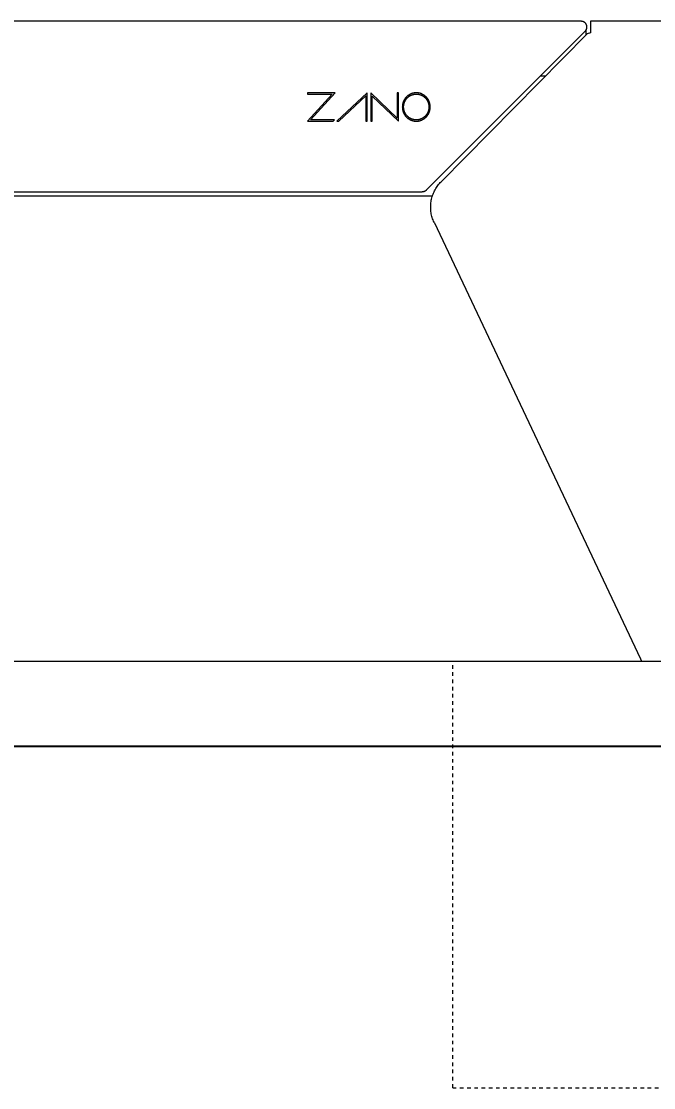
# Model space of a CAD drawing. Header units: inches. Extents: x -2 to 206, y 1 to 129.
# Drawn here: x 100.84 to 118.36, y 89.52 to 119.04 of the extents above; entities that cross this region are included whole.
import ezdxf

# ---------------------------------------------------------------- set-up
doc = ezdxf.new("R2010")
doc.units = ezdxf.units.IN
doc.linetypes.add('HIDDEN', pattern=[1.905, 1.27, -0.635])
for name, color, linetype, lineweight in [('ZANO_R', 7, 'Continuous', 0), ('ZANO_R_przerywana', 250, 'HIDDEN', 0), ('ZANO_W', 1, 'Continuous', 0)]:
    doc.layers.add(name, color=color, linetype=linetype, lineweight=lineweight)
doc.styles.get("Standard").update_dxf_attribs({"font": 'arial.ttf'})
doc.dimstyles.new('amerykanie', dxfattribs={"dimtxt": 50, "dimasz": 50, "dimexe": 0.5, "dimexo": 0.5, "dimgap": 1, "dimtad": 1, "dimdec": 0, "dimzin": 0, "dimlunit": 5, "dimtxsty": 'Standard', "dimcen": 0.09, "dimclrd": 1, "dimclre": 1, "dimclrt": 1, "dimazin": 0, "dimtfac": 1, "dimtdec": 0, "dimtmove": 0, "dimatfit": 3, "dimfxl": 1, "dimtzin": 0, "dimarcsym": 1})

# ---------------------------------------------------------------- blocks, each defined once
blk = doc.blocks.new('*D378')
at = {"layer": 'ZANO_W', "color": 1, "lineweight": -2}
for p, q in [((12.631, 100.826), (12.631, 98.476)), ((122.011, 100.826), (122.011, 98.476)), ((13.631, 98.976), (121.011, 98.976))]:
    blk.add_line(p, q, dxfattribs=at)
at = {"layer": 'ZANO_W', "color": 1}
for points in [[(13.631, 99.142), (13.631, 98.809), (12.631, 98.976)], [(121.011, 98.809), (121.011, 99.142), (122.011, 98.976)]]:
    blk.add_solid(points, dxfattribs=at)
at = {"layer": 'ZANO_W', "color": 1, "insert": (67.321, 100.317), "char_height": 1.625, "attachment_point": 5}
blk.add_mtext('109 3/8', dxfattribs=at)
blk = doc.blocks.new('*D382')
at = {"layer": 'ZANO_W', "color": 1, "lineweight": -2}
blk.add_arc((165.626, 101.326), 5.937, 93.9723, 170.3376, dxfattribs=at)
at = {"layer": 'ZANO_W', "color": 1}
for points in [[(165.213, 107.082), (165.218, 107.415), (166.215, 107.233)], [(159.608, 102.336), (159.94, 102.308), (159.69, 101.326)]]:
    blk.add_solid(points, dxfattribs=at)
at = {"layer": 'ZANO_W', "color": 1, "insert": (160.743, 106.72), "char_height": 1.625, "attachment_point": 5, "rotation": 42.155}
blk.add_mtext("95%%d41'", dxfattribs=at)

msp = doc.modelspace()

# ---------------------------------------------------------------- linework, layer by layer
at = {"layer": 'ZANO_R'}
for p, q in [((116.35494, 119.04058), (18.3061, 119.04058)), ((116.36032, 119.04049), (116.35494, 119.04058)), ((116.36569, 119.04021), (116.36032, 119.04049)), ((116.37104, 119.03975), (116.36569, 119.04021)), ((116.37638, 119.03911), (116.37104, 119.03975)), ((116.3817, 119.03829), (116.37638, 119.03911)), ((116.38698, 119.03728), (116.3817, 119.03829)), ((116.39222, 119.0361), (116.38698, 119.03728)), ((116.39742, 119.03474), (116.39222, 119.0361)), ((116.40258, 119.0332), (116.39742, 119.03474)), ((116.40767, 119.03149), (116.40258, 119.0332)), ((116.41117, 119.03037), (116.40605, 119.0322)), ((116.41271, 119.0296), (116.40767, 119.03149)), ((116.41622, 119.02835), (116.41117, 119.03037)), ((116.41767, 119.02754), (116.41271, 119.0296)), ((116.4212, 119.02617), (116.41622, 119.02835)), ((116.42257, 119.02532), (116.41767, 119.02754)), ((116.4261, 119.02381), (116.4212, 119.02617)), ((116.42738, 119.02292), (116.42257, 119.02532)), ((116.43092, 119.02128), (116.4261, 119.02381)), ((116.43212, 119.02037), (116.42738, 119.02292)), ((116.43564, 119.01859), (116.43092, 119.02128)), ((116.43676, 119.01765), (116.43212, 119.02037)), ((116.44027, 119.01574), (116.43564, 119.01859)), ((116.4413, 119.01478), (116.43676, 119.01765)), ((116.4448, 119.01273), (116.44027, 119.01574)), ((116.44575, 119.01176), (116.4413, 119.01478)), ((116.44922, 119.00957), (116.4448, 119.01273)), ((116.45009, 119.00858), (116.44575, 119.01176)), ((116.45353, 119.00625), (116.44922, 119.00957)), ((116.45431, 119.00526), (116.45009, 119.00858)), ((116.45773, 119.00279), (116.45353, 119.00625)), ((116.45843, 119.0018), (116.45431, 119.00526)), ((116.4618, 118.99919), (116.45773, 119.00279)), ((116.46242, 118.99819), (116.45843, 119.0018)), ((116.46574, 118.99544), (116.4618, 118.99919)), ((116.46628, 118.99446), (116.46242, 118.99819)), ((116.46955, 118.99156), (116.46574, 118.99544)), ((116.47002, 118.99059), (116.46628, 118.99446)), ((116.47323, 118.98756), (116.46955, 118.99156)), ((116.47362, 118.9866), (116.47002, 118.99059)), ((116.47677, 118.98343), (116.47323, 118.98756)), ((116.47709, 118.98249), (116.47362, 118.9866)), ((119.95094, 119.04058), (116.60784, 119.04058)), ((116.60784, 119.04058), (116.60784, 118.72565)), ((116.46628, 118.77177), (112.05727, 114.36276)), ((116.52245, 118.69154), (112.47211, 114.59965)), ((116.46628, 118.77177), (116.47002, 118.77564)), ((116.47002, 118.77564), (116.47362, 118.77963)), ((116.47362, 118.77963), (116.47709, 118.78374)), ((116.48016, 118.97918), (116.47677, 118.98343)), ((116.48041, 118.97826), (116.47709, 118.98249)), ((116.47709, 118.78374), (116.48041, 118.78797)), ((116.4834, 118.97481), (116.48016, 118.97918)), ((116.48358, 118.97392), (116.48041, 118.97826)), ((116.48041, 118.78797), (116.48358, 118.79231)), ((116.48649, 118.97034), (116.4834, 118.97481)), ((116.48661, 118.96947), (116.48358, 118.97392)), ((116.48358, 118.79231), (116.48661, 118.79675)), ((116.48942, 118.96576), (116.48649, 118.97034)), ((116.48948, 118.96493), (116.48661, 118.96947)), ((116.48661, 118.79675), (116.48948, 118.8013)), ((116.4922, 118.96108), (116.48942, 118.96576)), ((116.4922, 118.96029), (116.48948, 118.96493)), ((116.48948, 118.8013), (116.4922, 118.80594)), ((116.48974, 118.80099), (116.49248, 118.80564)), ((116.48974, 118.65849), (116.48974, 118.80173)), ((116.49481, 118.95631), (116.4922, 118.96108)), ((116.49475, 118.95556), (116.4922, 118.96029)), ((116.4922, 118.80594), (116.49475, 118.81067)), ((116.49248, 118.80564), (116.49505, 118.81039)), ((116.49714, 118.95074), (116.49475, 118.95556)), ((116.49475, 118.81067), (116.49714, 118.81548)), ((116.49725, 118.95145), (116.49481, 118.95631)), ((116.49505, 118.81039), (116.49747, 118.81522)), ((116.49937, 118.94585), (116.49714, 118.95074)), ((116.49714, 118.81548), (116.49937, 118.82038)), ((116.49953, 118.94652), (116.49725, 118.95145)), ((116.49747, 118.81522), (116.49971, 118.82013)), ((116.50143, 118.94088), (116.49937, 118.94585)), ((116.49937, 118.82038), (116.50143, 118.82535)), ((116.50163, 118.9415), (116.49953, 118.94652)), ((116.49971, 118.82013), (116.50178, 118.82511)), ((116.50331, 118.93584), (116.50143, 118.94088)), ((116.50143, 118.82535), (116.50331, 118.83038)), ((116.50356, 118.93642), (116.50163, 118.9415)), ((116.50178, 118.82511), (116.50369, 118.83017)), ((116.50503, 118.93075), (116.50331, 118.93584)), ((116.50331, 118.83038), (116.50503, 118.83548)), ((116.50531, 118.93127), (116.50356, 118.93642)), ((116.50369, 118.83017), (116.50541, 118.83528)), ((116.50657, 118.9256), (116.50503, 118.93075)), ((116.50503, 118.83548), (116.50657, 118.84063)), ((116.50688, 118.92606), (116.50531, 118.93127)), ((116.50541, 118.83528), (116.50697, 118.84046)), ((116.50793, 118.9204), (116.50657, 118.9256)), ((116.50657, 118.84063), (116.50793, 118.84583)), ((116.50828, 118.92081), (116.50688, 118.92606)), ((116.50697, 118.84046), (116.50834, 118.84568)), ((116.50911, 118.91515), (116.50793, 118.9204)), ((116.50793, 118.84583), (116.50911, 118.85108)), ((116.50949, 118.91551), (116.50828, 118.92081)), ((116.50834, 118.84568), (116.50953, 118.85094)), ((116.51012, 118.90987), (116.50911, 118.91515)), ((116.50911, 118.85108), (116.51012, 118.85636)), ((116.51051, 118.91017), (116.50949, 118.91551)), ((116.50953, 118.85094), (116.51055, 118.85625)), ((116.51094, 118.90455), (116.51012, 118.90987)), ((116.51012, 118.85636), (116.51094, 118.86167)), ((116.51135, 118.9048), (116.51051, 118.91017)), ((116.51055, 118.85625), (116.51138, 118.86158)), ((116.51158, 118.89922), (116.51094, 118.90455)), ((116.51094, 118.86167), (116.51158, 118.86701)), ((116.51201, 118.8994), (116.51135, 118.9048)), ((116.51138, 118.86158), (116.51202, 118.86694)), ((116.51204, 118.89386), (116.51158, 118.89922)), ((116.51158, 118.86701), (116.51204, 118.87237)), ((116.51248, 118.89398), (116.51201, 118.8994)), ((116.51202, 118.86694), (116.51248, 118.87232)), ((116.51231, 118.88849), (116.51204, 118.89386)), ((116.51204, 118.87237), (116.51231, 118.87774)), ((116.5124, 118.88311), (116.51231, 118.88849)), ((116.51231, 118.87774), (116.5124, 118.88311)), ((116.51276, 118.88855), (116.51248, 118.89398)), ((116.51248, 118.87232), (116.51276, 118.87771)), ((116.51285, 118.88311), (116.51276, 118.88855)), ((116.51276, 118.87771), (116.51285, 118.88311)), ((116.60784, 118.72565), (116.52245, 118.69154)), ((115.36774, 117.52498), (115.2195, 117.52498)), ((109.54125, 117.06089), (108.77009, 117.06089)), ((108.77009, 117.06089), (108.77009, 117.02256)), ((108.77009, 117.02256), (109.45404, 117.02256)), ((109.45404, 117.02256), (108.77009, 116.27593)), ((108.85683, 116.31411), (109.54125, 117.06089)), ((110.42681, 117.06089), (109.58524, 116.27574)), ((109.64091, 116.27574), (110.38944, 116.97502)), ((110.38944, 116.97502), (110.38944, 116.27574)), ((110.42681, 116.27574), (110.42681, 117.06089)), ((110.52367, 117.0607), (110.52322, 116.2758)), ((111.25727, 116.36376), (110.52367, 117.0607)), ((110.56098, 116.2758), (110.56142, 116.97249)), ((110.56142, 116.97249), (111.29463, 116.2758)), ((111.29463, 117.06207), (111.25727, 117.0607)), ((111.25727, 117.0607), (111.25727, 116.36376)), ((111.29463, 116.2758), (111.29463, 117.06207)), ((111.4857, 116.91897), (111.47988, 116.91162)), ((111.49169, 116.92618), (111.4857, 116.91897)), ((111.49784, 116.93324), (111.49169, 116.92618)), ((111.50416, 116.94015), (111.49784, 116.93324)), ((111.51063, 116.9469), (111.50416, 116.94015)), ((111.51726, 116.95349), (111.51063, 116.9469)), ((111.52404, 116.95992), (111.51726, 116.95349)), ((111.53098, 116.96618), (111.52404, 116.95992)), ((111.53005, 116.91501), (111.53593, 116.92114)), ((111.53806, 116.97228), (111.53098, 116.96618)), ((111.53593, 116.92114), (111.54194, 116.92712)), ((111.54528, 116.9782), (111.53806, 116.97228)), ((111.54194, 116.92712), (111.5481, 116.93296)), ((111.55265, 116.98395), (111.54528, 116.9782)), ((111.5481, 116.93296), (111.55439, 116.93864)), ((111.56015, 116.98952), (111.55265, 116.98395)), ((111.55439, 116.93864), (111.56081, 116.94417)), ((111.56779, 116.99491), (111.56015, 116.98952)), ((111.56081, 116.94417), (111.56737, 116.94955)), ((111.56737, 116.94955), (111.57405, 116.95477)), ((111.57556, 117.00012), (111.56779, 116.99491)), ((111.57405, 116.95477), (111.58086, 116.95982)), ((111.58346, 117.00514), (111.57556, 117.00012)), ((111.58086, 116.95982), (111.58779, 116.96472)), ((111.59149, 117.00997), (111.58346, 117.00514)), ((111.58779, 116.96472), (111.59484, 116.96944)), ((111.59963, 117.01461), (111.59149, 117.00997)), ((111.59484, 116.96944), (111.60201, 116.974)), ((111.6079, 117.01905), (111.59963, 117.01461)), ((111.60201, 116.974), (111.60929, 116.97838)), ((111.61629, 117.02329), (111.6079, 117.01905)), ((111.60929, 116.97838), (111.61669, 116.98259)), ((111.62479, 117.02733), (111.61629, 117.02329)), ((111.61669, 116.98259), (111.62419, 116.98662)), ((111.62419, 116.98662), (111.6318, 116.99047)), ((111.6334, 117.03117), (111.62479, 117.02733)), ((111.6318, 116.99047), (111.63951, 116.99414)), ((111.64211, 117.03479), (111.6334, 117.03117)), ((111.63951, 116.99414), (111.64732, 116.99762)), ((111.65094, 117.03821), (111.64211, 117.03479)), ((111.64732, 116.99762), (111.65523, 117.00091)), ((111.65986, 117.04141), (111.65094, 117.03821)), ((111.65523, 117.00091), (111.66324, 117.00401)), ((111.66888, 117.04439), (111.65986, 117.04141)), ((111.66324, 117.00401), (111.67133, 117.00692)), ((111.678, 117.04715), (111.66888, 117.04439)), ((111.67133, 117.00692), (111.67952, 117.00962)), ((111.68721, 117.04969), (111.678, 117.04715)), ((111.67952, 117.00962), (111.68779, 117.01213)), ((111.69651, 117.052), (111.68721, 117.04969)), ((111.68779, 117.01213), (111.69615, 117.01443)), ((111.69615, 117.01443), (111.70459, 117.01653)), ((111.7059, 117.05408), (111.69651, 117.052)), ((111.70459, 117.01653), (111.71311, 117.01842)), ((111.71537, 117.05593), (111.7059, 117.05408)), ((111.71311, 117.01842), (111.7217, 117.02009)), ((111.72492, 117.05754), (111.71537, 117.05593)), ((111.7217, 117.02009), (111.73036, 117.02156)), ((111.73454, 117.05891), (111.72492, 117.05754)), ((111.73036, 117.02156), (111.7391, 117.0228)), ((111.74425, 117.06004), (111.73454, 117.05891)), ((111.7391, 117.0228), (111.7479, 117.02383)), ((111.75402, 117.06092), (111.74425, 117.06004)), ((111.7479, 117.02383), (111.75677, 117.02463)), ((111.76386, 117.06156), (111.75402, 117.06092)), ((111.75677, 117.02463), (111.7657, 117.0252)), ((111.77377, 117.06194), (111.76386, 117.06156)), ((111.7657, 117.0252), (111.77469, 117.02555)), ((111.78374, 117.06207), (111.77377, 117.06194)), ((111.77469, 117.02555), (111.78374, 117.02567)), ((111.7937, 117.06194), (111.78374, 117.06207)), ((111.78374, 117.02567), (111.79278, 117.02555)), ((111.79278, 117.02555), (111.80178, 117.0252)), ((111.80361, 117.06156), (111.7937, 117.06194)), ((111.80178, 117.0252), (111.81071, 117.02463)), ((111.81345, 117.06092), (111.80361, 117.06156)), ((111.81071, 117.02463), (111.81958, 117.02383)), ((111.82322, 117.06004), (111.81345, 117.06092)), ((111.81958, 117.02383), (111.82838, 117.0228)), ((111.83292, 117.05891), (111.82322, 117.06004)), ((111.82838, 117.0228), (111.83712, 117.02156)), ((111.84255, 117.05754), (111.83292, 117.05891)), ((111.83712, 117.02156), (111.84578, 117.02009)), ((111.85209, 117.05593), (111.84255, 117.05754)), ((111.84578, 117.02009), (111.85438, 117.01842)), ((111.86156, 117.05408), (111.85209, 117.05593)), ((111.85438, 117.01842), (111.8629, 117.01653)), ((111.87095, 117.052), (111.86156, 117.05408)), ((111.8629, 117.01653), (111.87133, 117.01443)), ((111.88025, 117.04969), (111.87095, 117.052)), ((111.87133, 117.01443), (111.87969, 117.01213)), ((111.87969, 117.01213), (111.88797, 117.00962)), ((111.88946, 117.04715), (111.88025, 117.04969)), ((111.88797, 117.00962), (111.89615, 117.00692)), ((111.89857, 117.04439), (111.88946, 117.04715)), ((111.89615, 117.00692), (111.90425, 117.00401)), ((111.90759, 117.04141), (111.89857, 117.04439)), ((111.90425, 117.00401), (111.91226, 117.00091)), ((111.91652, 117.03821), (111.90759, 117.04141)), ((111.91226, 117.00091), (111.92017, 116.99762)), ((111.92534, 117.03479), (111.91652, 117.03821)), ((111.92017, 116.99762), (111.92798, 116.99414)), ((111.93405, 117.03117), (111.92534, 117.03479)), ((111.92798, 116.99414), (111.93569, 116.99047)), ((111.94266, 117.02733), (111.93405, 117.03117)), ((111.93569, 116.99047), (111.9433, 116.98662)), ((111.95116, 117.02329), (111.94266, 117.02733)), ((111.9433, 116.98662), (111.9508, 116.98259)), ((111.9508, 116.98259), (111.9582, 116.97838)), ((111.95955, 117.01905), (111.95116, 117.02329)), ((111.9582, 116.97838), (111.96548, 116.974)), ((111.96782, 117.01461), (111.95955, 117.01905)), ((111.96548, 116.974), (111.97265, 116.96944)), ((111.97596, 117.00997), (111.96782, 117.01461)), ((111.97265, 116.96944), (111.9797, 116.96472)), ((111.98399, 117.00514), (111.97596, 117.00997)), ((111.9797, 116.96472), (111.98663, 116.95982)), ((111.99189, 117.00012), (111.98399, 117.00514)), ((111.98663, 116.95982), (111.99344, 116.95477)), ((111.99966, 116.99491), (111.99189, 117.00012)), ((111.99344, 116.95477), (112.00012, 116.94955)), ((112.0073, 116.98952), (111.99966, 116.99491)), ((112.00012, 116.94955), (112.00667, 116.94417)), ((112.00667, 116.94417), (112.0131, 116.93864)), ((112.0148, 116.98395), (112.0073, 116.98952)), ((112.0131, 116.93864), (112.01939, 116.93296)), ((112.02217, 116.9782), (112.0148, 116.98395)), ((112.01939, 116.93296), (112.02554, 116.92712)), ((112.02939, 116.97228), (112.02217, 116.9782)), ((112.02554, 116.92712), (112.03156, 116.92114)), ((112.03648, 116.96618), (112.02939, 116.97228)), ((112.03156, 116.92114), (112.03743, 116.91501)), ((112.04341, 116.95992), (112.03648, 116.96618)), ((112.05019, 116.95349), (112.04341, 116.95992)), ((112.05682, 116.9469), (112.05019, 116.95349)), ((112.0633, 116.94015), (112.05682, 116.9469)), ((112.06961, 116.93324), (112.0633, 116.94015)), ((112.07577, 116.92618), (112.06961, 116.93324)), ((112.08175, 116.91897), (112.07577, 116.92618)), ((112.08757, 116.91162), (112.08175, 116.91897)), ((111.39764, 116.67899), (111.39751, 116.66884)), ((111.39751, 116.66884), (111.39764, 116.65869)), ((111.39801, 116.68908), (111.39764, 116.67899)), ((111.39764, 116.65869), (111.39801, 116.6486)), ((111.39864, 116.6991), (111.39801, 116.68908)), ((111.39801, 116.6486), (111.39864, 116.63858)), ((111.39951, 116.70905), (111.39864, 116.6991)), ((111.39864, 116.63858), (111.39951, 116.62862)), ((111.40061, 116.71893), (111.39951, 116.70905)), ((111.39951, 116.62862), (111.40061, 116.61874)), ((111.40196, 116.72873), (111.40061, 116.71893)), ((111.40354, 116.73845), (111.40196, 116.72873)), ((111.40536, 116.74809), (111.40354, 116.73845)), ((111.4074, 116.75765), (111.40536, 116.74809)), ((111.40967, 116.76712), (111.4074, 116.75765)), ((111.41216, 116.77649), (111.40967, 116.76712)), ((111.41487, 116.78578), (111.41216, 116.77649)), ((111.4178, 116.79496), (111.41487, 116.78578)), ((111.42095, 116.80405), (111.4178, 116.79496)), ((111.4243, 116.81303), (111.42095, 116.80405)), ((111.42786, 116.8219), (111.4243, 116.81303)), ((111.43163, 116.83067), (111.42786, 116.8219)), ((111.4356, 116.83932), (111.43163, 116.83067)), ((111.43328, 116.66884), (111.4334, 116.67805)), ((111.4334, 116.65963), (111.43328, 116.66884)), ((111.4334, 116.67805), (111.43374, 116.6872)), ((111.43374, 116.65047), (111.4334, 116.65963)), ((111.43374, 116.6872), (111.43431, 116.69629)), ((111.43431, 116.64138), (111.43374, 116.65047)), ((111.43431, 116.69629), (111.43509, 116.70532)), ((111.43509, 116.63235), (111.43431, 116.64138)), ((111.43509, 116.70532), (111.4361, 116.71428)), ((111.4361, 116.62338), (111.43509, 116.63235)), ((111.43976, 116.84786), (111.4356, 116.83932)), ((111.4361, 116.71428), (111.43732, 116.72317)), ((111.43732, 116.61448), (111.4361, 116.62338)), ((111.43732, 116.72317), (111.43876, 116.732)), ((111.43876, 116.732), (111.4404, 116.74074)), ((111.44412, 116.85628), (111.43976, 116.84786)), ((111.4404, 116.74074), (111.44226, 116.74941)), ((111.44226, 116.74941), (111.44432, 116.758)), ((111.44868, 116.86457), (111.44412, 116.85628)), ((111.44432, 116.758), (111.44658, 116.76651)), ((111.44658, 116.76651), (111.44904, 116.77494)), ((111.45342, 116.87275), (111.44868, 116.86457)), ((111.44904, 116.77494), (111.4517, 116.78327)), ((111.4517, 116.78327), (111.45455, 116.79151)), ((111.45835, 116.88079), (111.45342, 116.87275)), ((111.45455, 116.79151), (111.45759, 116.79966)), ((111.45759, 116.79966), (111.46082, 116.80772)), ((111.46347, 116.8887), (111.45835, 116.88079)), ((111.46082, 116.80772), (111.46424, 116.81567)), ((111.46876, 116.89648), (111.46347, 116.8887)), ((111.46424, 116.81567), (111.46784, 116.82352)), ((111.46784, 116.82352), (111.47162, 116.83127)), ((111.47424, 116.90412), (111.46876, 116.89648)), ((111.47162, 116.83127), (111.47558, 116.83891)), ((111.47988, 116.91162), (111.47424, 116.90412)), ((111.47558, 116.83891), (111.47971, 116.84644)), ((111.47971, 116.84644), (111.48402, 116.85385)), ((111.48402, 116.85385), (111.48849, 116.86115)), ((111.48849, 116.86115), (111.49313, 116.86833)), ((111.49313, 116.86833), (111.49794, 116.87538)), ((111.49794, 116.87538), (111.5029, 116.88232)), ((111.5029, 116.88232), (111.50803, 116.88912)), ((111.50803, 116.88912), (111.51331, 116.8958)), ((111.51331, 116.8958), (111.51874, 116.90234)), ((111.51874, 116.90234), (111.52432, 116.90875)), ((111.52432, 116.90875), (111.53005, 116.91501)), ((112.03743, 116.91501), (112.04316, 116.90875)), ((112.04316, 116.90875), (112.04874, 116.90234)), ((112.04874, 116.90234), (112.05418, 116.8958)), ((112.05418, 116.8958), (112.05946, 116.88912)), ((112.05946, 116.88912), (112.06458, 116.88232)), ((112.06458, 116.88232), (112.06954, 116.87538)), ((112.06954, 116.87538), (112.07435, 116.86833)), ((112.07435, 116.86833), (112.07899, 116.86115)), ((112.07899, 116.86115), (112.08346, 116.85385)), ((112.08346, 116.85385), (112.08777, 116.84644)), ((112.09322, 116.90412), (112.08757, 116.91162)), ((112.08777, 116.84644), (112.0919, 116.83891)), ((112.0919, 116.83891), (112.09586, 116.83127)), ((112.09869, 116.89648), (112.09322, 116.90412)), ((112.09586, 116.83127), (112.09964, 116.82352)), ((112.10399, 116.8887), (112.09869, 116.89648)), ((112.09964, 116.82352), (112.10324, 116.81567)), ((112.10324, 116.81567), (112.10666, 116.80772)), ((112.10911, 116.88079), (112.10399, 116.8887)), ((112.10666, 116.80772), (112.10989, 116.79966)), ((112.11404, 116.87275), (112.10911, 116.88079)), ((112.10989, 116.79966), (112.11293, 116.79151)), ((112.11293, 116.79151), (112.11578, 116.78327)), ((112.11878, 116.86457), (112.11404, 116.87275)), ((112.11578, 116.78327), (112.11844, 116.77494)), ((112.11844, 116.77494), (112.1209, 116.76651)), ((112.12334, 116.85628), (112.11878, 116.86457)), ((112.1209, 116.76651), (112.12316, 116.758)), ((112.12316, 116.758), (112.12522, 116.74941)), ((112.1277, 116.84786), (112.12334, 116.85628)), ((112.12522, 116.74941), (112.12707, 116.74074)), ((112.12707, 116.74074), (112.12872, 116.732)), ((112.13187, 116.83932), (112.1277, 116.84786)), ((112.12872, 116.732), (112.13015, 116.72317)), ((112.13015, 116.72317), (112.13138, 116.71428)), ((112.13137, 116.62338), (112.13015, 116.61448)), ((112.13238, 116.63235), (112.13137, 116.62338)), ((112.13138, 116.71428), (112.13238, 116.70532)), ((112.13584, 116.83067), (112.13187, 116.83932)), ((112.13238, 116.70532), (112.13317, 116.69629)), ((112.13317, 116.64138), (112.13238, 116.63235)), ((112.13317, 116.69629), (112.13373, 116.6872)), ((112.13373, 116.65047), (112.13317, 116.64138)), ((112.13373, 116.6872), (112.13408, 116.67805)), ((112.13408, 116.65963), (112.13373, 116.65047)), ((112.13408, 116.67805), (112.13419, 116.66884)), ((112.13419, 116.66884), (112.13408, 116.65963)), ((112.13961, 116.8219), (112.13584, 116.83067)), ((112.14317, 116.81303), (112.13961, 116.8219)), ((112.14652, 116.80405), (112.14317, 116.81303)), ((112.14967, 116.79496), (112.14652, 116.80405)), ((112.1526, 116.78578), (112.14967, 116.79496)), ((112.15531, 116.77649), (112.1526, 116.78578)), ((112.1578, 116.76712), (112.15531, 116.77649)), ((112.16007, 116.75765), (112.1578, 116.76712)), ((112.16212, 116.74809), (112.16007, 116.75765)), ((112.16393, 116.73845), (112.16212, 116.74809)), ((112.16551, 116.72873), (112.16393, 116.73845)), ((112.16686, 116.71893), (112.16551, 116.72873)), ((112.16797, 116.70905), (112.16686, 116.71893)), ((112.16686, 116.61874), (112.16797, 116.62862)), ((112.16884, 116.6991), (112.16797, 116.70905)), ((112.16797, 116.62862), (112.16884, 116.63858)), ((112.16946, 116.68908), (112.16884, 116.6991)), ((112.16884, 116.63858), (112.16946, 116.6486)), ((112.16984, 116.67899), (112.16946, 116.68908)), ((112.16946, 116.6486), (112.16984, 116.65869)), ((112.16996, 116.66884), (112.16984, 116.67899)), ((112.16984, 116.65869), (112.16996, 116.66884)), ((111.40061, 116.61874), (111.40196, 116.60893)), ((111.40196, 116.60893), (111.40354, 116.59921)), ((111.40354, 116.59921), (111.40536, 116.58956)), ((111.40536, 116.58956), (111.4074, 116.58)), ((111.4074, 116.58), (111.40967, 116.57053)), ((111.40967, 116.57053), (111.41216, 116.56115)), ((111.41216, 116.56115), (111.41487, 116.55186)), ((111.41487, 116.55186), (111.4178, 116.54268)), ((111.4178, 116.54268), (111.42095, 116.53359)), ((111.42095, 116.53359), (111.4243, 116.5246)), ((111.4243, 116.5246), (111.42786, 116.51572)), ((111.42786, 116.51572), (111.43163, 116.50696)), ((111.43163, 116.50696), (111.4356, 116.4983)), ((111.4356, 116.4983), (111.43976, 116.48976)), ((111.43876, 116.60566), (111.43732, 116.61448)), ((111.4404, 116.5969), (111.43876, 116.60566)), ((111.43976, 116.48976), (111.44412, 116.48134)), ((111.44226, 116.58823), (111.4404, 116.5969)), ((111.44432, 116.57964), (111.44226, 116.58823)), ((111.44412, 116.48134), (111.44868, 116.47304)), ((111.44658, 116.57112), (111.44432, 116.57964)), ((111.44904, 116.5627), (111.44658, 116.57112)), ((111.44868, 116.47304), (111.45342, 116.46487)), ((111.4517, 116.55436), (111.44904, 116.5627)), ((111.45455, 116.54611), (111.4517, 116.55436)), ((111.45342, 116.46487), (111.45835, 116.45683)), ((111.45759, 116.53796), (111.45455, 116.54611)), ((111.46082, 116.52991), (111.45759, 116.53796)), ((111.45835, 116.45683), (111.46347, 116.44891)), ((111.46424, 116.52195), (111.46082, 116.52991)), ((111.46347, 116.44891), (111.46876, 116.44113)), ((111.46784, 116.5141), (111.46424, 116.52195)), ((111.47162, 116.50635), (111.46784, 116.5141)), ((111.46876, 116.44113), (111.47424, 116.43349)), ((111.47558, 116.49871), (111.47162, 116.50635)), ((111.47424, 116.43349), (111.47988, 116.42599)), ((111.47971, 116.49118), (111.47558, 116.49871)), ((111.48402, 116.48376), (111.47971, 116.49118)), ((111.47988, 116.42599), (111.4857, 116.41863)), ((111.48849, 116.47646), (111.48402, 116.48376)), ((111.4857, 116.41863), (111.49169, 116.41142)), ((111.49313, 116.46928), (111.48849, 116.47646)), ((111.49169, 116.41142), (111.49784, 116.40436)), ((111.49794, 116.46222), (111.49313, 116.46928)), ((111.49784, 116.40436), (111.50416, 116.39746)), ((111.5029, 116.45529), (111.49794, 116.46222)), ((111.50803, 116.44848), (111.5029, 116.45529)), ((111.50416, 116.39746), (111.51063, 116.3907)), ((111.51331, 116.44181), (111.50803, 116.44848)), ((111.51063, 116.3907), (111.51726, 116.38411)), ((111.51874, 116.43526), (111.51331, 116.44181)), ((111.51726, 116.38411), (111.52404, 116.37768)), ((111.52432, 116.42886), (111.51874, 116.43526)), ((111.52404, 116.37768), (111.53098, 116.37142)), ((111.53005, 116.42259), (111.52432, 116.42886)), ((111.53593, 116.41646), (111.53005, 116.42259)), ((111.53098, 116.37142), (111.53806, 116.36532)), ((111.54194, 116.41048), (111.53593, 116.41646)), ((111.53806, 116.36532), (111.54528, 116.3594)), ((111.5481, 116.40465), (111.54194, 116.41048)), ((111.54528, 116.3594), (111.55265, 116.35365)), ((111.55439, 116.39896), (111.5481, 116.40465)), ((111.55265, 116.35365), (111.56015, 116.34807)), ((111.56081, 116.39343), (111.55439, 116.39896)), ((111.56015, 116.34807), (111.56779, 116.34268)), ((111.56737, 116.38806), (111.56081, 116.39343)), ((111.57405, 116.38284), (111.56737, 116.38806)), ((111.56779, 116.34268), (111.57556, 116.33747)), ((111.58086, 116.37778), (111.57405, 116.38284)), ((111.57556, 116.33747), (111.58346, 116.33245)), ((111.58779, 116.37289), (111.58086, 116.37778)), ((111.58346, 116.33245), (111.59149, 116.32762)), ((111.59484, 116.36816), (111.58779, 116.37289)), ((111.59149, 116.32762), (111.59963, 116.32298)), ((111.60201, 116.36361), (111.59484, 116.36816)), ((111.60929, 116.35922), (111.60201, 116.36361)), ((111.61669, 116.35502), (111.60929, 116.35922)), ((111.62419, 116.35099), (111.61669, 116.35502)), ((111.6318, 116.34714), (111.62419, 116.35099)), ((111.63951, 116.34347), (111.6318, 116.34714)), ((111.64732, 116.33999), (111.63951, 116.34347)), ((111.65523, 116.3367), (111.64732, 116.33999)), ((111.66324, 116.3336), (111.65523, 116.3367)), ((111.67133, 116.3307), (111.66324, 116.3336)), ((111.67952, 116.32799), (111.67133, 116.3307)), ((111.68779, 116.32549), (111.67952, 116.32799)), ((111.88792, 116.32799), (111.87965, 116.32549)), ((111.8961, 116.3307), (111.88792, 116.32799)), ((111.9042, 116.3336), (111.8961, 116.3307)), ((111.9122, 116.3367), (111.9042, 116.3336)), ((111.92011, 116.33999), (111.9122, 116.3367)), ((111.92792, 116.34347), (111.92011, 116.33999)), ((111.93563, 116.34714), (111.92792, 116.34347)), ((111.94324, 116.35099), (111.93563, 116.34714)), ((111.95074, 116.35502), (111.94324, 116.35099)), ((111.95814, 116.35922), (111.95074, 116.35502)), ((111.96542, 116.36361), (111.95814, 116.35922)), ((111.97259, 116.36816), (111.96542, 116.36361)), ((111.96782, 116.32298), (111.97596, 116.32762)), ((111.97964, 116.37289), (111.97259, 116.36816)), ((111.97596, 116.32762), (111.98399, 116.33245)), ((111.98657, 116.37778), (111.97964, 116.37289)), ((111.98399, 116.33245), (111.99189, 116.33747)), ((111.99338, 116.38284), (111.98657, 116.37778)), ((111.99189, 116.33747), (111.99966, 116.34268)), ((112.00007, 116.38806), (111.99338, 116.38284)), ((111.99966, 116.34268), (112.0073, 116.34807)), ((112.00662, 116.39343), (112.00007, 116.38806)), ((112.01305, 116.39896), (112.00662, 116.39343)), ((112.0073, 116.34807), (112.0148, 116.35365)), ((112.01934, 116.40465), (112.01305, 116.39896)), ((112.0148, 116.35365), (112.02217, 116.3594)), ((112.02549, 116.41048), (112.01934, 116.40465)), ((112.02217, 116.3594), (112.02939, 116.36532)), ((112.03151, 116.41646), (112.02549, 116.41048)), ((112.02939, 116.36532), (112.03648, 116.37142)), ((112.03739, 116.42259), (112.03151, 116.41646)), ((112.03648, 116.37142), (112.04341, 116.37768)), ((112.04312, 116.42886), (112.03739, 116.42259)), ((112.0487, 116.43526), (112.04312, 116.42886)), ((112.04341, 116.37768), (112.05019, 116.38411)), ((112.05414, 116.44181), (112.0487, 116.43526)), ((112.05019, 116.38411), (112.05682, 116.3907)), ((112.05942, 116.44848), (112.05414, 116.44181)), ((112.05682, 116.3907), (112.0633, 116.39746)), ((112.06454, 116.45529), (112.05942, 116.44848)), ((112.0633, 116.39746), (112.06961, 116.40436)), ((112.06951, 116.46222), (112.06454, 116.45529)), ((112.07432, 116.46928), (112.06951, 116.46222)), ((112.06961, 116.40436), (112.07577, 116.41142)), ((112.07896, 116.47646), (112.07432, 116.46928)), ((112.07577, 116.41142), (112.08175, 116.41863)), ((112.08343, 116.48376), (112.07896, 116.47646)), ((112.08175, 116.41863), (112.08757, 116.42599)), ((112.08774, 116.49118), (112.08343, 116.48376)), ((112.08757, 116.42599), (112.09322, 116.43349)), ((112.09187, 116.49871), (112.08774, 116.49118)), ((112.09583, 116.50635), (112.09187, 116.49871)), ((112.09322, 116.43349), (112.09869, 116.44113)), ((112.09962, 116.5141), (112.09583, 116.50635)), ((112.09869, 116.44113), (112.10399, 116.44891)), ((112.10322, 116.52195), (112.09962, 116.5141)), ((112.10664, 116.52991), (112.10322, 116.52195)), ((112.10399, 116.44891), (112.10911, 116.45683)), ((112.10987, 116.53796), (112.10664, 116.52991)), ((112.10911, 116.45683), (112.11404, 116.46487)), ((112.11291, 116.54611), (112.10987, 116.53796)), ((112.11577, 116.55436), (112.11291, 116.54611)), ((112.11404, 116.46487), (112.11878, 116.47304)), ((112.11843, 116.5627), (112.11577, 116.55436)), ((112.12089, 116.57112), (112.11843, 116.5627)), ((112.11878, 116.47304), (112.12334, 116.48134)), ((112.12315, 116.57964), (112.12089, 116.57112)), ((112.12521, 116.58823), (112.12315, 116.57964)), ((112.12334, 116.48134), (112.1277, 116.48976)), ((112.12707, 116.5969), (112.12521, 116.58823)), ((112.12871, 116.60566), (112.12707, 116.5969)), ((112.1277, 116.48976), (112.13187, 116.4983)), ((112.13015, 116.61448), (112.12871, 116.60566)), ((112.13187, 116.4983), (112.13584, 116.50696)), ((112.13584, 116.50696), (112.13961, 116.51572)), ((112.13961, 116.51572), (112.14317, 116.5246)), ((112.14317, 116.5246), (112.14652, 116.53359)), ((112.14652, 116.53359), (112.14967, 116.54268)), ((112.14967, 116.54268), (112.1526, 116.55186)), ((112.1526, 116.55186), (112.15531, 116.56115)), ((112.15531, 116.56115), (112.1578, 116.57053)), ((112.1578, 116.57053), (112.16007, 116.58)), ((112.16007, 116.58), (112.16212, 116.58956)), ((112.16212, 116.58956), (112.16393, 116.59921)), ((112.16393, 116.59921), (112.16551, 116.60893)), ((112.16551, 116.60893), (112.16686, 116.61874)), ((108.77009, 116.27593), (109.47749, 116.27593)), ((109.51852, 116.31411), (108.85683, 116.31411)), ((109.47749, 116.27593), (109.51852, 116.31411)), ((109.58524, 116.27574), (109.64091, 116.27574)), ((110.38944, 116.27574), (110.42681, 116.27574)), ((110.52322, 116.2758), (110.56098, 116.2758)), ((111.59963, 116.32298), (111.6079, 116.31854)), ((111.6079, 116.31854), (111.61629, 116.3143)), ((111.61629, 116.3143), (111.62479, 116.31026)), ((111.62479, 116.31026), (111.6334, 116.30642)), ((111.6334, 116.30642), (111.64211, 116.3028)), ((111.64211, 116.3028), (111.65094, 116.29938)), ((111.65094, 116.29938), (111.65986, 116.29618)), ((111.65986, 116.29618), (111.66888, 116.2932)), ((111.66888, 116.2932), (111.678, 116.29044)), ((111.678, 116.29044), (111.68721, 116.2879)), ((111.68721, 116.2879), (111.69651, 116.28559)), ((111.69615, 116.32318), (111.68779, 116.32549)), ((111.70459, 116.32109), (111.69615, 116.32318)), ((111.69651, 116.28559), (111.7059, 116.28351)), ((111.71311, 116.3192), (111.70459, 116.32109)), ((111.7059, 116.28351), (111.71537, 116.28166)), ((111.7217, 116.31752), (111.71311, 116.3192)), ((111.71537, 116.28166), (111.72492, 116.28005)), ((111.73036, 116.31606), (111.7217, 116.31752)), ((111.72492, 116.28005), (111.73454, 116.27868)), ((111.7391, 116.31482), (111.73036, 116.31606)), ((111.73454, 116.27868), (111.74425, 116.27755)), ((111.7479, 116.31379), (111.7391, 116.31482)), ((111.74425, 116.27755), (111.75402, 116.27667)), ((111.75677, 116.31299), (111.7479, 116.31379)), ((111.75402, 116.27667), (111.76386, 116.27603)), ((111.7657, 116.31241), (111.75677, 116.31299)), ((111.76386, 116.27603), (111.77377, 116.27565)), ((111.77469, 116.31207), (111.7657, 116.31241)), ((111.77377, 116.27565), (111.78374, 116.27552)), ((111.78374, 116.31195), (111.77469, 116.31207)), ((111.79278, 116.31207), (111.78374, 116.31195)), ((111.78374, 116.27552), (111.7937, 116.27565)), ((111.80176, 116.31241), (111.79278, 116.31207)), ((111.7937, 116.27565), (111.80361, 116.27603)), ((111.81069, 116.31299), (111.80176, 116.31241)), ((111.80361, 116.27603), (111.81345, 116.27667)), ((111.81955, 116.31379), (111.81069, 116.31299)), ((111.81345, 116.27667), (111.82322, 116.27755)), ((111.82835, 116.31482), (111.81955, 116.31379)), ((111.82322, 116.27755), (111.83292, 116.27868)), ((111.83709, 116.31606), (111.82835, 116.31482)), ((111.83292, 116.27868), (111.84255, 116.28005)), ((111.84575, 116.31752), (111.83709, 116.31606)), ((111.84255, 116.28005), (111.85209, 116.28166)), ((111.85434, 116.3192), (111.84575, 116.31752)), ((111.85209, 116.28166), (111.86156, 116.28351)), ((111.86286, 116.32109), (111.85434, 116.3192)), ((111.86156, 116.28351), (111.87095, 116.28559)), ((111.87129, 116.32318), (111.86286, 116.32109)), ((111.87095, 116.28559), (111.88025, 116.2879)), ((111.87965, 116.32549), (111.87129, 116.32318)), ((111.88025, 116.2879), (111.88946, 116.29044)), ((111.88946, 116.29044), (111.89857, 116.2932)), ((111.89857, 116.2932), (111.90759, 116.29618)), ((111.90759, 116.29618), (111.91652, 116.29938)), ((111.91652, 116.29938), (111.92534, 116.3028)), ((111.92534, 116.3028), (111.93405, 116.30642)), ((111.93405, 116.30642), (111.94266, 116.31026)), ((111.94266, 116.31026), (111.95116, 116.3143)), ((111.95116, 116.3143), (111.95955, 116.31854)), ((111.95955, 116.31854), (111.96782, 116.32298)), ((112.425, 114.54889), (112.44811, 114.57468)), ((112.44811, 114.57468), (112.47211, 114.59965)), ((22.71512, 114.31663), (111.94593, 114.31663)), ((111.9513, 114.31673), (111.94593, 114.31663)), ((111.95667, 114.317), (111.9513, 114.31673)), ((111.96203, 114.31746), (111.95667, 114.317)), ((111.96737, 114.3181), (111.96203, 114.31746)), ((111.97268, 114.31892), (111.96737, 114.3181)), ((111.97796, 114.31993), (111.97268, 114.31892)), ((111.98321, 114.32111), (111.97796, 114.31993)), ((111.98841, 114.32247), (111.98321, 114.32111)), ((111.99356, 114.32401), (111.98841, 114.32247)), ((111.99518, 114.32454), (111.99145, 114.32336)), ((111.99866, 114.32573), (111.99356, 114.32401)), ((111.99888, 114.32581), (111.99518, 114.32454)), ((112.00369, 114.32761), (111.99866, 114.32573)), ((112.00866, 114.32967), (112.00369, 114.32761)), ((112.01356, 114.3319), (112.00866, 114.32967)), ((112.01837, 114.33429), (112.01356, 114.3319)), ((112.0231, 114.33684), (112.01837, 114.33429)), ((112.02774, 114.33956), (112.0231, 114.33684)), ((112.03229, 114.34243), (112.02774, 114.33956)), ((112.03673, 114.34546), (112.03229, 114.34243)), ((112.04107, 114.34863), (112.03673, 114.34546)), ((112.0453, 114.35195), (112.04107, 114.34863)), ((112.04941, 114.35542), (112.0453, 114.35195)), ((112.0534, 114.35902), (112.04941, 114.35542)), ((112.05727, 114.36276), (112.0534, 114.35902)), ((112.24809, 114.25322), (112.26101, 114.28535)), ((112.26101, 114.28535), (112.27505, 114.31701)), ((112.27505, 114.31701), (112.29017, 114.34816)), ((112.29017, 114.34816), (112.30638, 114.37876)), ((112.30638, 114.37876), (112.32364, 114.40878)), ((112.32364, 114.40878), (112.34193, 114.43818)), ((112.34193, 114.43818), (112.36124, 114.46693)), ((112.36124, 114.46693), (112.38154, 114.49498)), ((112.38154, 114.49498), (112.4028, 114.52232)), ((112.4028, 114.52232), (112.425, 114.54889)), ((112.22928, 114.19854), (22.41345, 114.19854)), ((112.18388, 113.94954), (112.18627, 113.98409)), ((112.18627, 113.98409), (112.18986, 114.01853)), ((112.18986, 114.01853), (112.19465, 114.05282)), ((112.19465, 114.05282), (112.20063, 114.08693)), ((112.20063, 114.08693), (112.20779, 114.12081)), ((112.20779, 114.12081), (112.21613, 114.15442)), ((112.21613, 114.15442), (112.22563, 114.18772)), ((112.22563, 114.18772), (112.23629, 114.22067)), ((112.23629, 114.22067), (112.24809, 114.25322)), ((112.1827, 113.91493), (112.18388, 113.94954)), ((112.18272, 113.8803), (112.1827, 113.91493)), ((112.18395, 113.8457), (112.18272, 113.8803)), ((112.18638, 113.81115), (112.18395, 113.8457)), ((112.19001, 113.77672), (112.18638, 113.81115)), ((112.19484, 113.74243), (112.19001, 113.77672)), ((112.20086, 113.70832), (112.19484, 113.74243)), ((112.20806, 113.67445), (112.20086, 113.70832)), ((112.21644, 113.64085), (112.20806, 113.67445)), ((112.22599, 113.60757), (112.21644, 113.64085)), ((112.23668, 113.57463), (112.22599, 113.60757)), ((112.24852, 113.54209), (112.23668, 113.57463)), ((112.26148, 113.50998), (112.24852, 113.54209)), ((112.27556, 113.47834), (112.26148, 113.50998)), ((112.27556, 113.47834), (117.99449, 101.39127)), ((112.79246, 101.32579), (126.57063, 101.32579)), ((117.99449, 101.39127), (118.02547, 101.32579))]:
    msp.add_line(p, q, dxfattribs=at)
msp.add_lwpolyline([(2.19271, 101.32579), (200.48587, 101.32579)], dxfattribs=at)
at = {"layer": 'ZANO_R_przerywana', "ltscale": 0.05}
for q in [(112.79246, 101.32579), (126.57063, 89.51593)]:
    msp.add_line((112.79246, 89.51593), q, dxfattribs=at)

# ---------------------------------------------------------------- dimensions: what is measured, and where the dimension line sits
at = {"layer": 'ZANO_W'}
dim = msp.add_angular_dim_2l(base=(163.00471, 106.65233), line1=((7.7029, 101.32579), (199.66405, 101.32579)), line2=((165.62904, 101.35173), (167.35396, 118.66346)), dimstyle='amerykanie', override={"dimtxt": 1.625, "dimasz": 1, "dimgap": 0.5, "dimdec": 4, "dimaunit": 1, "dimadec": 1, "dimtdec": 4, "dimtmove": 1, "dimfrac": 2}, dxfattribs=at)
dim.commit()
dim.dimension.update_dxf_attribs({"geometry": '*D382', "text_midpoint": (160.74258, 106.72047)})
dim = msp.add_linear_dim(base=(122.01141, 98.97575), p1=(12.63133, 101.32579), p2=(122.01141, 101.32579), dimstyle='amerykanie', override={"dimtxt": 1.625, "dimasz": 1, "dimgap": 0.5, "dimdec": 4, "dimaunit": 1, "dimadec": 1, "dimtdec": 4, "dimtmove": 1, "dimfrac": 2}, dxfattribs=at)
dim.commit()
dim.dimension.update_dxf_attribs({"geometry": '*D378', "text_midpoint": (67.32137, 100.31651)})

doc.saveas('drawing.dxf')
